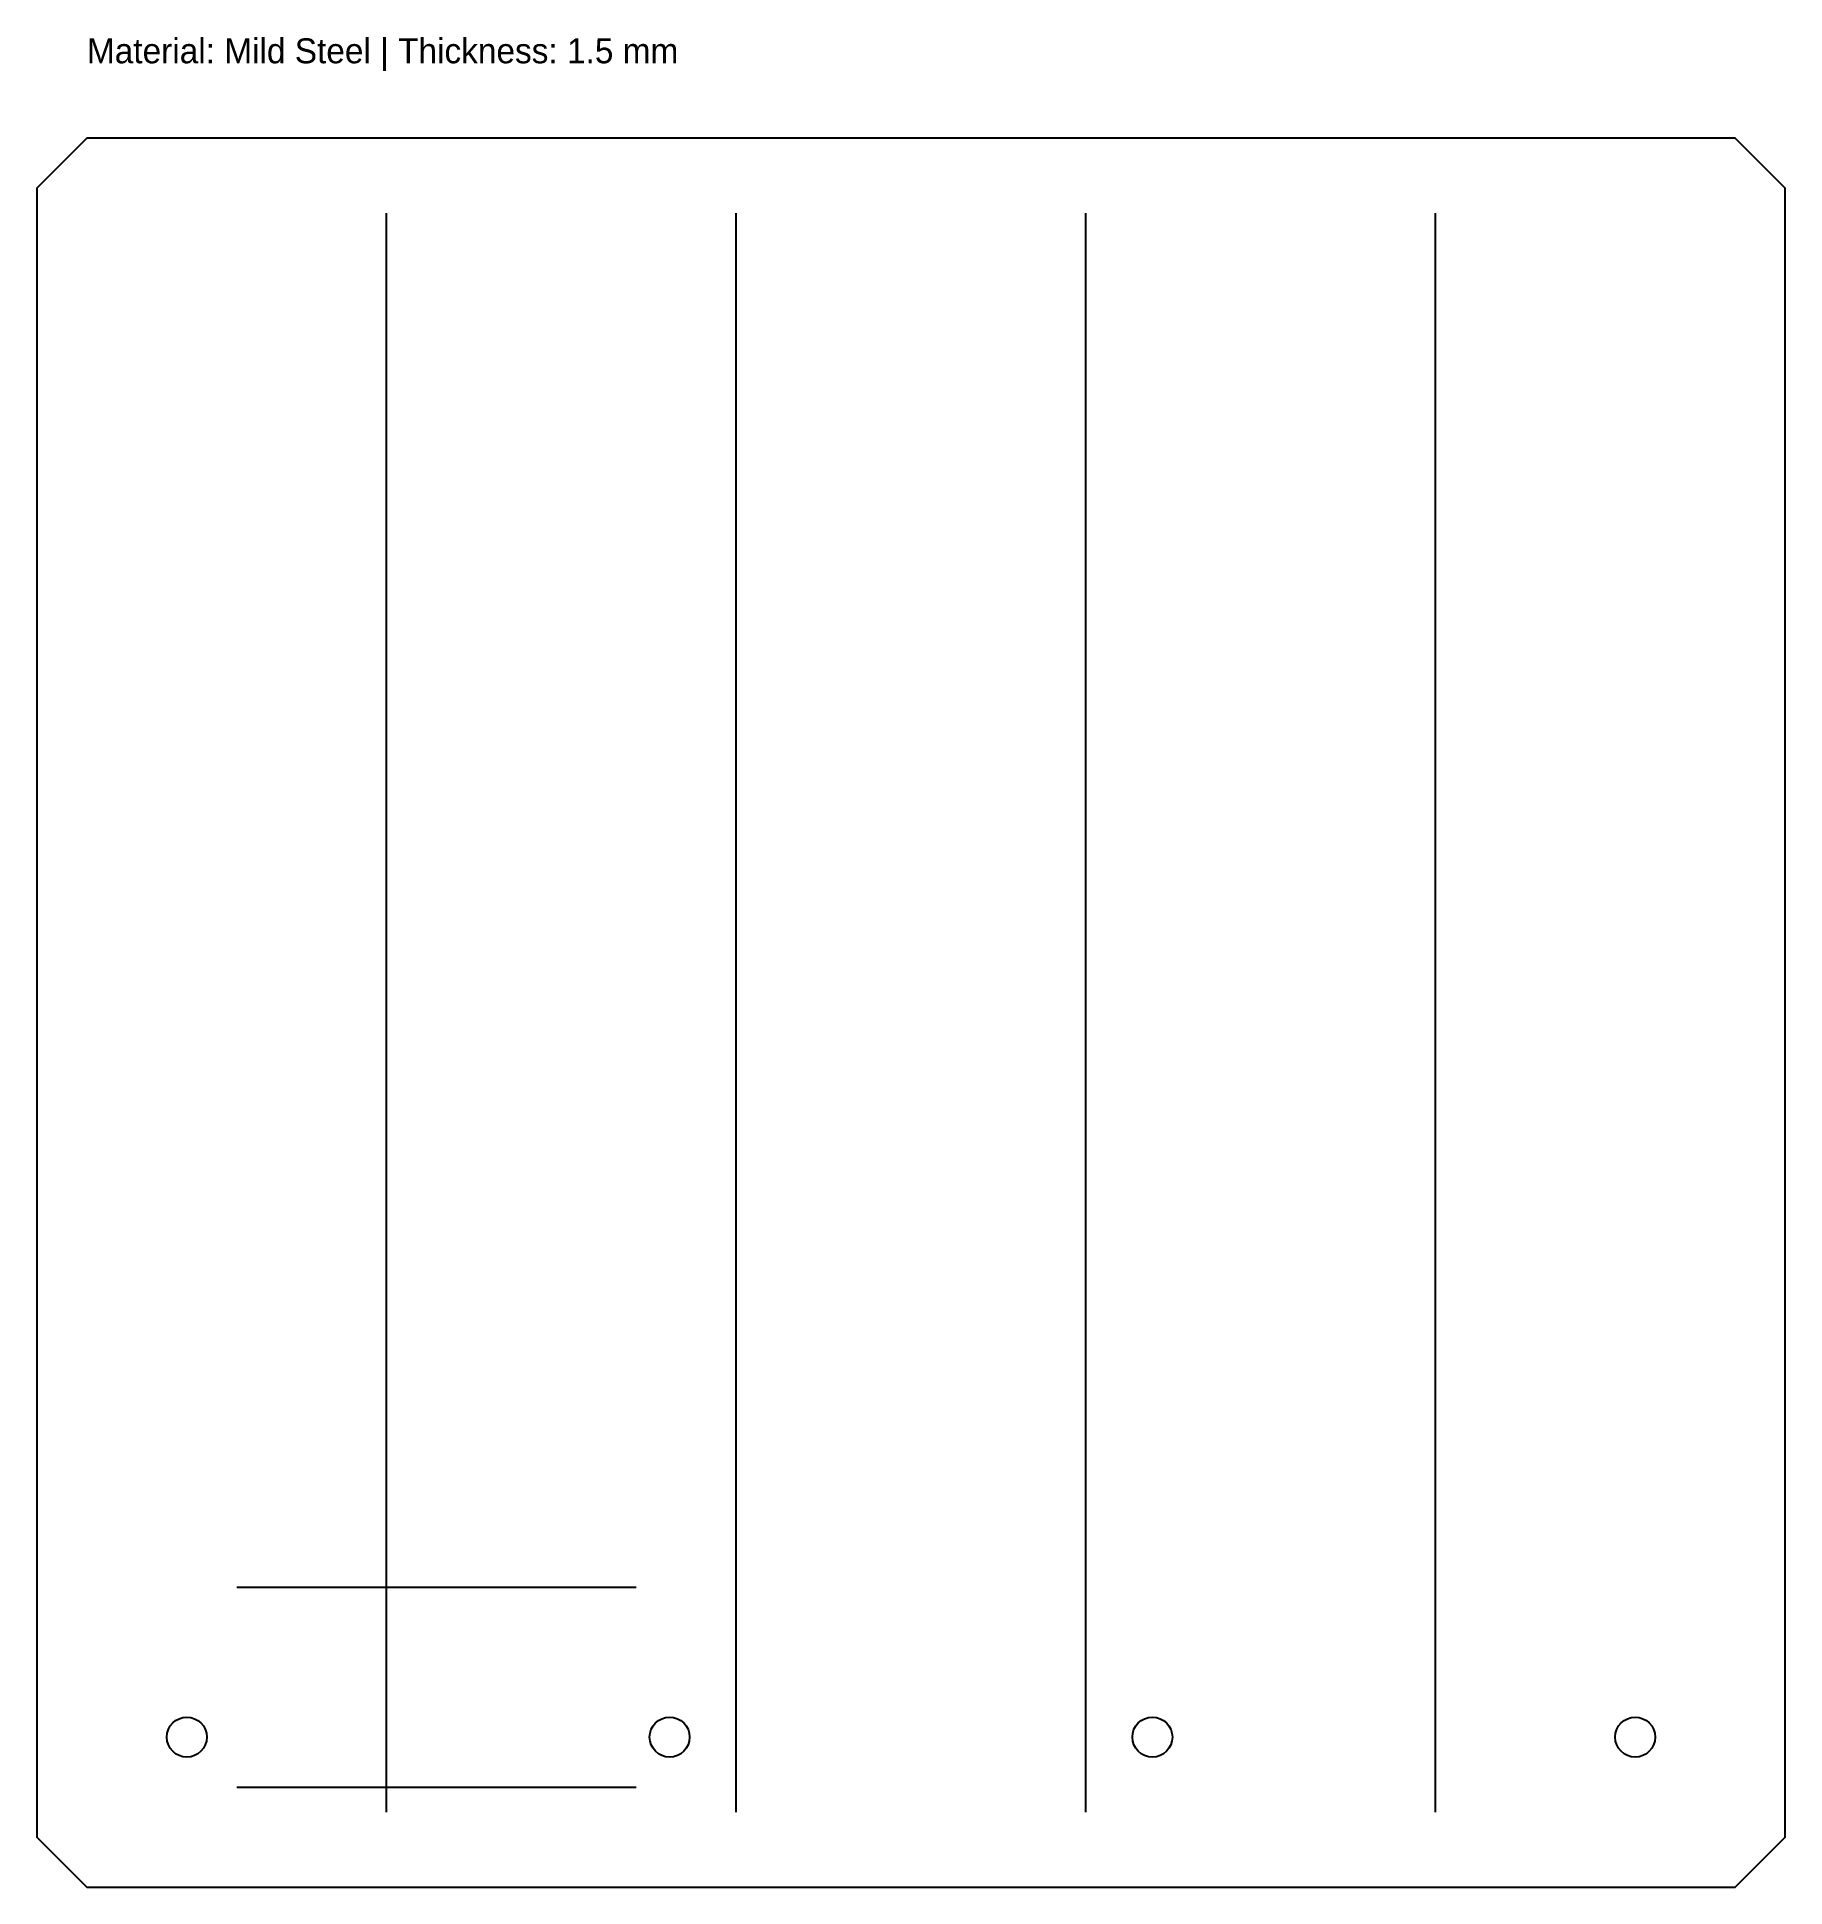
# Model space of a CAD drawing. Header units: metres. Extents: x 0 to 350, y 0 to 370.
import ezdxf

# ---------------------------------------------------------------- set-up
doc = ezdxf.new("R2010")
doc.units = ezdxf.units.M

msp = doc.modelspace()

# ---------------------------------------------------------------- linework, layer by layer
at = {"layer": 'BEND'}
for p, q in [((70, 15), (70, 335)), ((140, 15), (140, 335)), ((210, 15), (210, 335)), ((280, 15), (280, 335))]:
    msp.add_line(p, q, dxfattribs=at)
at = {"layer": 'CUT'}
msp.add_lwpolyline([(10, 0), (340, 0), (350, 10), (350, 340), (340, 350), (10, 350), (0, 340), (0, 10)], close=True, dxfattribs=at)
at = {"layer": 'HOLES'}
for centre in [(30, 30), (126.67, 30), (223.33, 30), (320, 30)]:
    msp.add_circle(centre, 4, dxfattribs=at)
at = {"layer": 'WELDS', "linetype": 'CONTINUOUS'}
for p, q in [((40, 60), (120, 60)), ((40, 20), (120, 20))]:
    msp.add_line(p, q, dxfattribs=at)

# ---------------------------------------------------------------- texts
at = {"layer": 'NOTES'}
msp.add_text('Material: Mild Steel | Thickness: 1.5 mm', height=5, dxfattribs=at).set_placement((10, 365))

doc.saveas('drawing.dxf')
